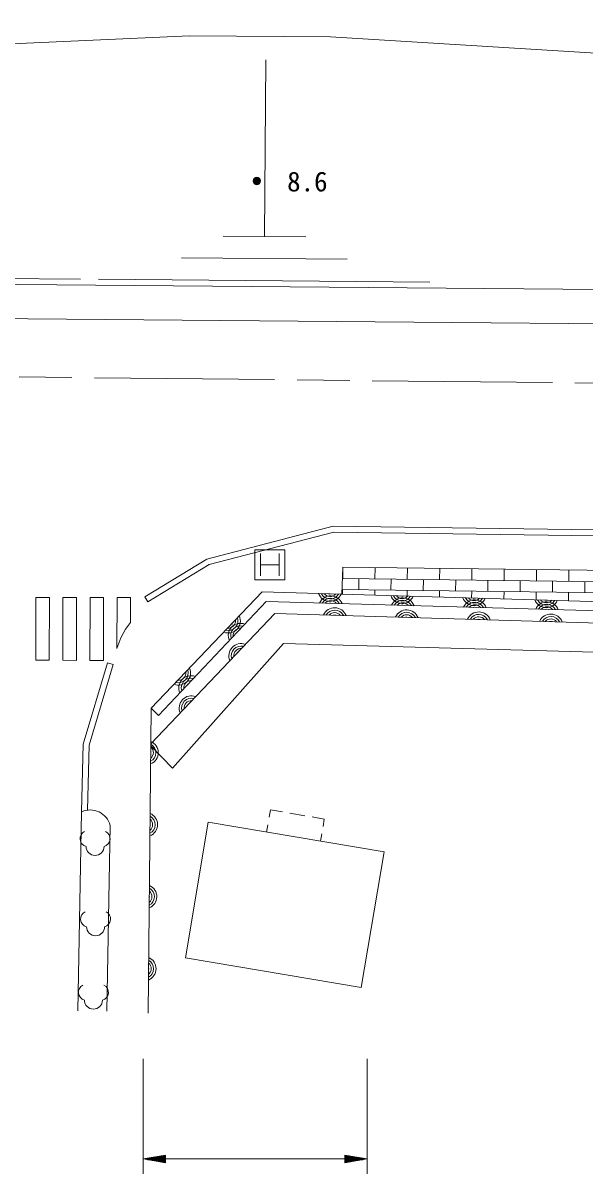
# Model space of a CAD drawing. Units: millimetres, scale not verified. Extents: x 40000 to 680000, y 20000 to 380000.
# Drawn here: x 182916 to 220333, y 242629 to 319333 of the extents above; entities that cross this region are included whole.
import ezdxf
from ezdxf.enums import TextEntityAlignment as Align

# ---------------------------------------------------------------- set-up
doc = ezdxf.new("R2010")
doc.units = ezdxf.units.MM
doc.header["$LTSCALE"] = 1000
doc.linetypes.add('CHAIN', pattern=[18.5, 12, -1.5, 3.5, -1.5])
for name, color, linetype, lineweight in [('M-BGD', 7, 'Continuous', 13), ('M-BMK', 2, 'CHAIN', 13), ('M-STR-HTXT', 7, 'Continuous', 13), ('M-STR-STRC', 7, 'Continuous', 13), ('M-STR-STRD', 7, 'Continuous', 13)]:
    doc.layers.add(name, color=color, linetype=linetype, lineweight=lineweight)
doc.styles.add('ＭＳ ゴシック', font='')
doc.styles.get('ＭＳ ゴシック').set_extended_font_data('MS Gothic')

msp = doc.modelspace()

# ---------------------------------------------------------------- linework, layer by layer
at = {"layer": 'M-BGD'}
for p, q in [((198991, 305104), (199093, 316871)), ((201749, 305080), (196233, 305128)), ((204494, 303585), (193463, 303681)), ((186738, 302268), (165068, 302455)), ((209997, 302067), (187934, 302257)), ((204211, 283074), (204202, 282324)), ((206361, 283047), (206352, 282297)), ((204181, 282324), (240384, 281865)), ((205277, 282310), (205267, 281560)), ((207427, 282283), (207417, 281533)), ((208511, 283019), (208502, 282270)), ((210661, 282992), (210651, 282242)), ((212811, 282965), (212801, 282215)), ((214961, 282938), (214951, 282188)), ((217110, 282910), (217101, 282160)), ((219260, 282883), (219251, 282133)), ((204151, 281575), (240413, 281115)), ((204192, 281574), (204188, 281263)), ((206342, 281547), (206338, 281201)), ((208492, 281520), (208487, 281139)), ((209577, 282256), (209567, 281506)), ((211726, 282229), (211717, 281479)), ((213876, 282201), (213867, 281451)), ((216026, 282174), (216016, 281424)), ((218176, 282147), (218166, 281397)), ((220326, 282120), (220316, 281370)), ((183776, 281054), (183765, 276866)), ((183776, 281054), (184676, 281052)), ((184676, 281052), (184665, 276863)), ((185576, 281050), (185565, 276861)), ((185576, 281050), (186476, 281047)), ((186476, 281047), (186465, 276859)), ((187376, 281045), (187365, 276856)), ((187376, 281045), (188276, 281042)), ((188276, 281042), (188265, 276854)), ((189176, 281040), (189167, 277657)), ((189176, 281040), (190049, 281038)), ((190049, 281038), (190076, 281038)), ((190076, 281038), (190072, 279383)), ((210642, 281492), (210637, 281078)), ((212792, 281465), (212786, 281016)), ((214942, 281438), (214935, 280955)), ((217091, 281410), (217085, 280893)), ((219241, 281383), (219234, 280831)), ((183765, 276866), (184665, 276863)), ((185565, 276861), (186465, 276859)), ((187365, 276856), (188265, 276854)), ((191245, 253344), (191450, 273666)), ((199304, 266398), (199387, 266891)), ((200196, 266755), (199387, 266891)), ((201675, 266505), (200689, 266671)), ((202978, 266285), (202168, 266421)), ((202894, 265791), (202978, 266285)), ((188720, 265855), (188496, 253470)), ((199137, 265412), (199220, 265905)), ((202728, 264805), (202811, 265298))]:
    msp.add_line(p, q, dxfattribs=at)
for points in [[(68551, 317379), (83984, 316663), (100684, 316493), (112914, 315825), (129334, 315577), (158636, 317160), (176701, 317703), (193991, 318479), (203396, 318402), (221058, 317331), (228725, 317362), (248156, 318184), (265569, 318448), (278327, 318976), (296082, 319333), (301607, 319038), (313992, 317765), (325974, 316943), (330878, 316415), (335938, 315453), (344753, 313435)], [(68483, 302889), (268105, 301165), (286124, 299760), (302362, 298275), (317622, 296564), (330927, 294714)], [(204138, 281264), (204211, 283074), (240355, 282616), (252708, 283722), (270284, 285045), (265940, 282819), (261011, 282301)], [(191450, 273666), (198843, 281416), (222251, 280745), (240088, 280326), (261011, 282301), (267175, 281564), (270662, 281983), (273382, 282750), (280113, 282305), (305081, 278260), (310277, 276124), (318089, 275427), (321837, 276883), (325033, 276814)], [(324687, 276081), (321803, 276133), (318228, 274651), (309754, 275523), (304558, 277693), (280130, 281704), (273295, 282114), (270697, 281381), (267140, 280954), (260846, 281651), (240079, 279594), (222102, 280135), (199104, 280780), (191938, 273186), (191450, 273666)], [(245142, 263405), (251284, 279633), (251171, 279924), (240176, 278820), (222065, 279326), (199678, 279986), (191426, 271291)], [(189167, 277657), (189433, 278355), (189748, 278931), (190072, 279383)], [(191424, 271156), (192862, 269666), (200263, 277990), (221762, 277380), (240317, 276751), (248257, 277421), (242936, 263737)]]:
    msp.add_lwpolyline(points, dxfattribs=at)
msp.add_lwpolyline([(193727, 257039), (205441, 255059), (206967, 264089), (195253, 266068)], close=True, dxfattribs=at)
for radius in [250, 204, 159, 114, 68.2, 22.7]:
    msp.add_circle((198483, 308803), radius, dxfattribs=at)
for centre, radius, start, end in [((203359, 281599), 812, 200.9772, 335.73747), ((203397, 280347), 812, 21.01305, 155.77332), ((203359, 281599), 650, 207.09298, 329.62168), ((203397, 280347), 650, 27.12884, 149.65753), ((203359, 281599), 488, 218.22567, 318.48899), ((203397, 280347), 488, 38.26153, 138.52484), ((203359, 281599), 325, 252.41496, 284.2997), ((208157, 281462), 812, 200.9772, 335.73747), ((208195, 280212), 812, 21.01305, 155.77332), ((208157, 281462), 650, 207.09298, 329.62168), ((208195, 280212), 650, 27.12884, 149.65753), ((208157, 281462), 488, 218.22567, 318.48899), ((208157, 281462), 325, 252.41496, 284.2997), ((212955, 281324), 812, 200.9772, 335.73747), ((212994, 280077), 812, 21.01305, 155.77332), ((212955, 281324), 650, 207.09298, 329.62168), ((212955, 281324), 488, 218.22567, 318.48899), ((212955, 281324), 325, 252.41496, 284.2997), ((217753, 281186), 812, 200.9772, 335.73747), ((217792, 279943), 812, 21.01305, 155.77332), ((217753, 281186), 650, 207.09298, 329.62168), ((217753, 281186), 488, 218.22567, 318.48899), ((217753, 281186), 325, 252.41496, 284.2997), ((203665, 279556), 812, 20.92933, 155.6896), ((203665, 279556), 650, 27.04512, 149.57382), ((203665, 279556), 488, 38.17781, 138.44113), ((203397, 280347), 325, 72.45082, 104.33555), ((208463, 279414), 812, 20.92933, 155.6896), ((208195, 280212), 488, 38.26153, 138.52484), ((208463, 279414), 650, 27.04512, 149.57382), ((208195, 280212), 325, 72.45082, 104.33555), ((212994, 280077), 650, 27.12884, 149.65753), ((213261, 279273), 812, 20.92933, 155.6896), ((212994, 280077), 488, 38.26153, 138.52484), ((212994, 280077), 325, 72.45082, 104.33555), ((217792, 279943), 650, 27.12884, 149.65753), ((217792, 279943), 488, 38.26153, 138.52484), ((217792, 279943), 325, 72.45082, 104.33555), ((196577, 279493), 812, 248.97202, 23.73229), ((196577, 279493), 650, 255.08781, 17.6165), ((196577, 279493), 488, 266.2205, 6.48381), ((197396, 278514), 812, 69.2777, 204.03797), ((196577, 279493), 325, 300.40979, 332.29452), ((203665, 279556), 325, 72.3671, 104.25184), ((208463, 279414), 488, 38.17781, 138.44113), ((208463, 279414), 325, 72.3671, 104.25184), ((213261, 279273), 650, 27.04512, 149.57382), ((213261, 279273), 488, 38.17781, 138.44113), ((213261, 279273), 325, 72.3671, 104.25184), ((218059, 279131), 812, 20.92933, 155.6896), ((218059, 279131), 650, 27.04512, 149.57382), ((218059, 279131), 488, 38.17781, 138.44113), ((218059, 279131), 325, 72.3671, 104.25184), ((197396, 278514), 650, 75.39349, 197.92218), ((197396, 278514), 488, 86.52617, 186.78949), ((197396, 278514), 325, 120.71546, 152.6002), ((197431, 277165), 812, 69.11745, 203.87772), ((197431, 277165), 650, 75.23324, 197.76193), ((197431, 277165), 488, 86.36593, 186.62925), ((197431, 277165), 325, 120.55522, 152.43996), ((193263, 276020), 812, 248.97202, 23.73229), ((193263, 276020), 650, 255.08781, 17.6165), ((193263, 276020), 488, 266.2205, 6.48381), ((194101, 275023), 812, 69.2777, 204.03797), ((193263, 276020), 325, 300.40979, 332.29452), ((194101, 275023), 650, 75.39349, 197.92218), ((194101, 275023), 488, 86.52617, 186.78949), ((194101, 275023), 325, 120.71546, 152.6002), ((194126, 273683), 812, 69.11745, 203.87772), ((194126, 273683), 650, 75.23324, 197.76193), ((194126, 273683), 488, 86.36593, 186.62925), ((194126, 273683), 325, 120.55522, 152.43996), ((191107, 270708), 812, 292.04226, 66.80253), ((191107, 270708), 650, 298.15805, 60.68674), ((191107, 270708), 488, 309.29073, 49.55405), ((191107, 270708), 325, 343.48002, 15.36476), ((187390, 265517), 1373, 14.26783, 114.72542), ((191059, 265908), 812, 292.04226, 66.80253), ((191059, 265908), 650, 298.15805, 60.68674), ((191059, 265908), 488, 309.29073, 49.55405), ((187247, 264973), 536, 116.08703, 255.33416), ((188175, 264973), 536, 284.66584, 63.91297), ((191059, 265908), 325, 343.48002, 15.36476), ((187711, 264454), 600, 180, 0), ((191011, 261108), 812, 292.04226, 66.80253), ((191011, 261108), 650, 298.15805, 60.68674), ((191011, 261108), 488, 309.29073, 49.55405), ((191011, 261108), 325, 343.48002, 15.36476), ((187282, 259623), 536, 116.08703, 255.33416), ((188210, 259623), 536, 284.66584, 63.91297), ((187746, 259105), 600, 180, 0), ((190962, 256308), 812, 292.04226, 66.80253), ((190962, 256308), 650, 298.15805, 60.68674), ((190962, 256308), 488, 309.29073, 49.55405), ((190962, 256308), 325, 343.48002, 15.36476), ((187141, 254731), 536, 116.08703, 255.33416), ((188070, 254731), 536, 284.66584, 63.91297), ((187605, 254212), 600, 180, 0)]:
    msp.add_arc(centre, radius, start, end, dxfattribs=at)
at = {"layer": 'M-BMK'}
msp.add_line((169168, 295890), (267222, 294850), dxfattribs=at)
at = {"layer": 'M-STR-HTXT'}
for p, q in [((190913, 250311), (190913, 242629)), ((205839, 250311), (205839, 242629)), ((190913, 243629), (192413, 243879)), ((190913, 243629), (192413, 243379)), ((190913, 243629), (192413, 243629)), ((192413, 243679), (191213, 243679)), ((192413, 243579), (191213, 243579)), ((191513, 243729), (192413, 243729)), ((191513, 243529), (192413, 243529)), ((192413, 243779), (191813, 243779)), ((192413, 243479), (191813, 243479)), ((192113, 243829), (192413, 243829)), ((192113, 243429), (192413, 243429)), ((192413, 243379), (192413, 243879)), ((192413, 243629), (204339, 243629)), ((205839, 243629), (204339, 243879)), ((204339, 243879), (204339, 243379)), ((204639, 243829), (204339, 243829)), ((204339, 243779), (204939, 243779)), ((205239, 243729), (204339, 243729)), ((204339, 243679), (205539, 243679)), ((205839, 243629), (204339, 243379)), ((205839, 243629), (204339, 243629)), ((204339, 243579), (205539, 243579)), ((205239, 243529), (204339, 243529)), ((204339, 243479), (204939, 243479)), ((204639, 243429), (204339, 243429))]:
    msp.add_line(p, q, dxfattribs=at)
at = {"layer": 'M-STR-STRC'}
for p, q in [((198343, 282234), (198343, 284234)), ((198343, 284234), (200343, 284234)), ((198718, 283984), (198718, 282484)), ((199968, 283984), (199968, 282484)), ((200343, 284234), (200343, 282234)), ((198718, 283234), (199968, 283234)), ((200343, 282234), (198343, 282234))]:
    msp.add_line(p, q, dxfattribs=at)
at = {"layer": 'M-STR-STRD'}
for p, q in [((191025, 281100), (191234, 280759)), ((188537, 276691), (188921, 276577)), ((186816, 266764), (186575, 253505))]:
    msp.add_line(p, q, dxfattribs=at)
for points in [[(172941, 299700), (260333, 298943), (268447, 298777), (277891, 298162), (312210, 295252), (317065, 294404), (329635, 291910), (342848, 289854)], [(303956, 282355), (280701, 287316), (270814, 287660), (240047, 285296), (203568, 285797), (195144, 283613), (191025, 281100)], [(303872, 281964), (280652, 286918), (270822, 287259), (240060, 284896), (203617, 285396), (195302, 283240), (191234, 280759)], [(188537, 276691), (186924, 271277), (186816, 266764)], [(188921, 276577), (187323, 271214), (187218, 266879)]]:
    msp.add_lwpolyline(points, dxfattribs=at)

# ---------------------------------------------------------------- texts
at = {"layer": 'M-BGD', "style": 'ＭＳ ゴシック'}
msp.add_text('8.6', height=1320, dxfattribs=at).set_placement((200500, 307713), align=Align.BOTTOM_LEFT)

doc.saveas('drawing.dxf')
